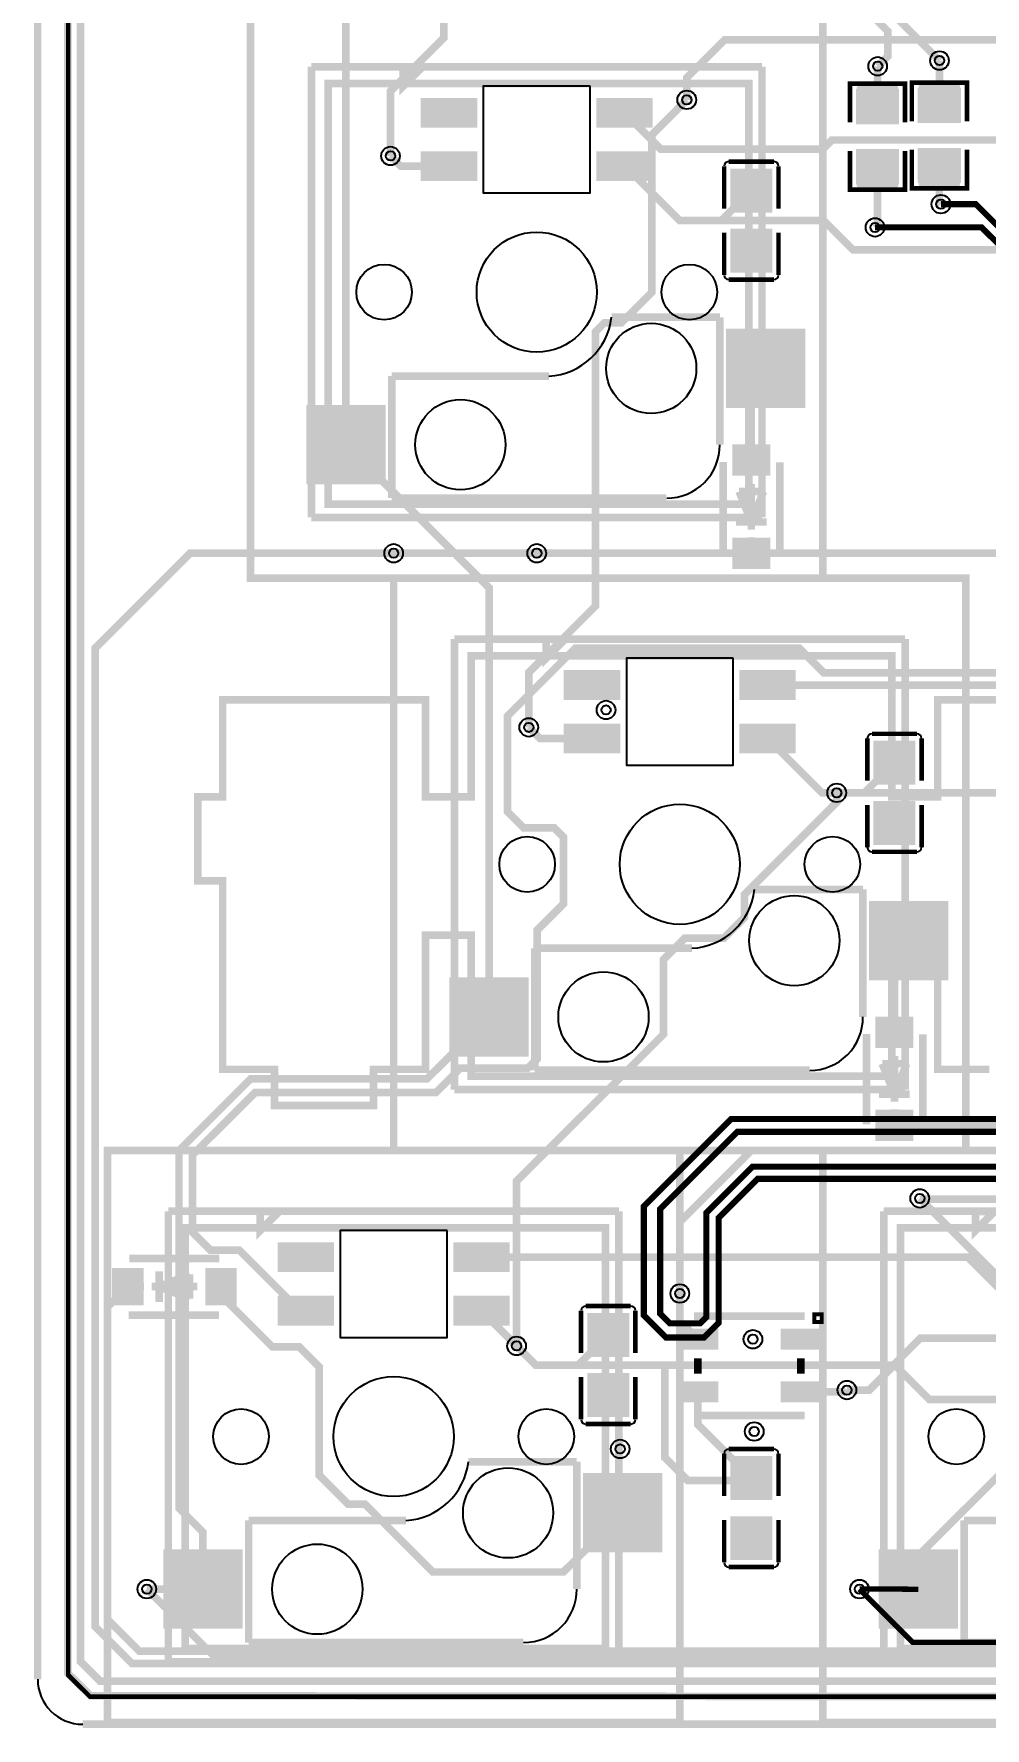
# Model space of a CAD drawing. Extents: x 183 to 12581, y -4976 to -1155.
# Drawn here: x 185 to 1431, y -4976 to -2755 of the extents above; entities that cross this region are included whole.
import ezdxf

# ---------------------------------------------------------------- set-up
doc = ezdxf.new("R2010")
doc.units = 9
for name, color, linetype, true_color in [('BoardOutLine', 7, 'Continuous', 0xff00ff), ('BottomLayer', 7, 'Continuous', 0x0000ff), ('BottomPasteMaskLayer', 7, 'Continuous', 0x800000), ('BottomSilkLayer', 7, 'Continuous', 0x66cc33), ('BottomSolderMaskLayer', 7, 'Continuous', 0xaa00ff), ('Document', 7, 'Continuous', 0xffffff), ('Hole', 7, 'Continuous', 0x222222), ('Multi-Layer', 7, 'Continuous', 0xc0c0c0), ('TopLayer', 7, 'Continuous', 0xff0000), ('TopSilkLayer', 7, 'Continuous', 0xffcc00)]:
    doc.layers.add(name, color=color, linetype=linetype, true_color=true_color)

msp = doc.modelspace()

# ---------------------------------------------------------------- hatches: boundary and pattern name
at = {"layer": 'BottomLayer'}
for points in [[(693.8, -2841.3), (763.8, -2841.3), (763.8, -2876.3), (693.8, -2876.3)], [(923.8, -2841.3), (993.8, -2841.3), (993.8, -2876.3), (923.8, -2876.3)], [(1263.2, -2872.9), (1317.5, -2872.9), (1317.5, -2828.3), (1263.2, -2828.3)], [(1398.5, -2871.5), (1344.3, -2871.5), (1344.3, -2826.9), (1398.5, -2826.9)], [(1263.2, -2907.1), (1317.5, -2907.1), (1317.5, -2951.7), (1263.2, -2951.7)], [(1398.5, -2905.6), (1344.3, -2905.6), (1344.3, -2950.2), (1398.5, -2950.2)], [(693.8, -2911.3), (763.8, -2911.3), (763.8, -2946.3), (693.8, -2946.3)], [(923.8, -2911.3), (993.8, -2911.3), (993.8, -2946.3), (923.8, -2946.3)], [(1151.6, -2988.4), (1098.4, -2988.4), (1098.4, -2932.9), (1151.6, -2932.9)], [(1151.6, -3011.7), (1098.4, -3011.7), (1098.4, -3067.2), (1151.6, -3067.2)], [(1093.8, -3143.8), (1193.8, -3143.8), (1193.8, -3243.8), (1093.8, -3243.8)], [(543.8, -3243.8), (643.8, -3243.8), (643.8, -3343.8), (543.8, -3343.8)], [(1148.6, -3333.7), (1148.6, -3294.4), (1101.4, -3294.4), (1101.4, -3333.7)], [(1148.6, -3455.8), (1148.6, -3416.4), (1101.4, -3416.4), (1101.4, -3455.8)], [(881.3, -3591.3), (951.3, -3591.3), (951.3, -3626.3), (881.3, -3626.3)], [(1111.3, -3591.3), (1181.3, -3591.3), (1181.3, -3626.3), (1111.3, -3626.3)], [(881.3, -3661.3), (951.3, -3661.3), (951.3, -3696.3), (881.3, -3696.3)], [(1111.3, -3661.3), (1181.3, -3661.3), (1181.3, -3696.3), (1111.3, -3696.3)], [(1339.1, -3738.5), (1286, -3738.5), (1286, -3683), (1339.1, -3683)], [(1339.1, -3761.7), (1286, -3761.7), (1286, -3817.2), (1339.1, -3817.2)], [(1281.3, -3893.8), (1381.3, -3893.8), (1381.3, -3993.8), (1281.3, -3993.8)], [(731.3, -3993.8), (831.3, -3993.8), (831.3, -4093.8), (731.3, -4093.8)], [(1336.1, -4083.8), (1336.1, -4044.4), (1288.9, -4044.4), (1288.9, -4083.8)], [(1336.1, -4205.8), (1336.1, -4166.4), (1288.9, -4166.4), (1288.9, -4205.8)], [(506.3, -4341.3), (576.3, -4341.3), (576.3, -4376.3), (506.3, -4376.3)], [(736.3, -4341.3), (806.3, -4341.3), (806.3, -4376.3), (736.3, -4376.3)], [(288.3, -4420.9), (327.7, -4420.9), (327.7, -4373.7), (288.3, -4373.7)], [(410.3, -4420.9), (449.7, -4420.9), (449.7, -4373.7), (410.3, -4373.7)], [(506.3, -4411.3), (576.3, -4411.3), (576.3, -4446.3), (506.3, -4446.3)], [(736.3, -4411.3), (806.3, -4411.3), (806.3, -4446.3), (736.3, -4446.3)], [(964.1, -4488.5), (910.9, -4488.5), (910.9, -4433), (964.1, -4433)], [(1029.4, -4479), (1080.6, -4479), (1080.6, -4453.4), (1029.4, -4453.4)], [(1164.4, -4479), (1215.6, -4479), (1215.6, -4453.4), (1164.4, -4453.4)], [(964.1, -4511.7), (910.9, -4511.7), (910.9, -4567.2), (964.1, -4567.2)], [(1029.4, -4547.9), (1080.6, -4547.9), (1080.6, -4522.3), (1029.4, -4522.3)], [(1164.4, -4547.9), (1215.6, -4547.9), (1215.6, -4522.3), (1164.4, -4522.3)], [(1098.4, -4676), (1151.6, -4676), (1151.6, -4620.5), (1098.4, -4620.5)], [(906.3, -4643.8), (1006.3, -4643.8), (1006.3, -4743.8), (906.3, -4743.8)], [(1098.4, -4699.2), (1151.6, -4699.2), (1151.6, -4754.7), (1098.4, -4754.7)], [(356.3, -4743.8), (456.3, -4743.8), (456.3, -4843.8), (356.3, -4843.8)], [(1293.8, -4743.8), (1393.8, -4743.8), (1393.8, -4843.8), (1293.8, -4843.8)]]:
    msp.add_hatch(color=256, dxfattribs=at).paths.add_polyline_path(points)
at = {"layer": 'BottomPasteMaskLayer'}
for points in [[(693.8, -2841.3), (763.8, -2841.3), (763.8, -2876.3), (693.8, -2876.3)], [(923.8, -2841.3), (993.8, -2841.3), (993.8, -2876.3), (923.8, -2876.3)], [(1265.2, -2872.3), (1281.7, -2872.3), (1281.7, -2854.8), (1299.4, -2854.8), (1299.4, -2872.1), (1315.6, -2872.3), (1317.5, -2870.3), (1317.5, -2825.1), (1315.6, -2823.1), (1265.2, -2823.1), (1263.2, -2825.1), (1263.2, -2870.3)], [(1396.6, -2821.6), (1346.2, -2821.6), (1344.3, -2823.6), (1344.3, -2868.8), (1346.2, -2870.8), (1362.4, -2871), (1362.4, -2853.3), (1380.1, -2853.3), (1380.1, -2870.6), (1396.6, -2870.8), (1398.6, -2868.8), (1398.6, -2823.6)], [(1265.2, -2956.9), (1315.6, -2956.9), (1317.5, -2955), (1317.5, -2909.7), (1315.6, -2907.7), (1299.4, -2907.5), (1299.4, -2925.3), (1281.7, -2925.3), (1281.7, -2907.9), (1265.2, -2907.7), (1263.2, -2909.7), (1263.2, -2955)], [(1396.6, -2906.2), (1380.1, -2906.3), (1380.1, -2923.8), (1362.4, -2923.8), (1362.4, -2906.4), (1346.2, -2906.2), (1344.3, -2908.2), (1344.3, -2953.5), (1346.2, -2955.5), (1396.6, -2955.5), (1398.6, -2953.5), (1398.6, -2908.2)], [(693.8, -2911.3), (763.8, -2911.3), (763.8, -2946.3), (693.8, -2946.3)], [(923.8, -2911.3), (993.8, -2911.3), (993.8, -2946.3), (923.8, -2946.3)], [(1150.2, -2932.9), (1099.8, -2932.9), (1097.9, -2934.9), (1097.9, -2980.2), (1099.8, -2982.2), (1116, -2982.3), (1116, -2964.6), (1133.7, -2964.6), (1133.7, -2982), (1150.2, -2982.2), (1152.2, -2980.2), (1152.2, -2934.9)], [(1099.8, -3067.2), (1150.2, -3067.2), (1152.2, -3065.2), (1152.2, -3019.9), (1150.2, -3018), (1134.1, -3017.8), (1134.1, -3035.5), (1116.4, -3035.5), (1116.4, -3018.2), (1099.8, -3018), (1097.9, -3019.9), (1097.9, -3065.2)], [(1093.8, -3143.8), (1193.8, -3143.8), (1193.8, -3243.8), (1093.8, -3243.8)], [(543.8, -3243.8), (643.8, -3243.8), (643.8, -3343.8), (543.8, -3343.8)], [(1148.6, -3333.7), (1148.6, -3294.4), (1101.4, -3294.4), (1101.4, -3333.7)], [(1148.6, -3455.8), (1148.6, -3416.4), (1101.4, -3416.4), (1101.4, -3455.8)], [(881.3, -3591.3), (951.3, -3591.3), (951.3, -3626.3), (881.3, -3626.3)], [(1111.3, -3591.3), (1181.3, -3591.3), (1181.3, -3626.3), (1111.3, -3626.3)], [(881.3, -3661.3), (951.3, -3661.3), (951.3, -3696.3), (881.3, -3696.3)], [(1111.3, -3661.3), (1181.3, -3661.3), (1181.3, -3696.3), (1111.3, -3696.3)], [(1337.7, -3683), (1287.3, -3683), (1285.4, -3684.9), (1285.4, -3730.2), (1287.3, -3732.2), (1303.5, -3732.4), (1303.5, -3714.6), (1321.2, -3714.6), (1321.2, -3732), (1337.7, -3732.2), (1339.7, -3730.2), (1339.7, -3684.9)], [(1287.3, -3817.2), (1337.7, -3817.2), (1339.7, -3815.2), (1339.7, -3770), (1337.7, -3768), (1321.6, -3767.8), (1321.6, -3785.5), (1303.9, -3785.5), (1303.9, -3768.2), (1287.3, -3768), (1285.4, -3770), (1285.4, -3815.2)], [(1281.3, -3893.8), (1381.3, -3893.8), (1381.3, -3993.8), (1281.3, -3993.8)], [(731.3, -3993.8), (831.3, -3993.8), (831.3, -4093.8), (731.3, -4093.8)], [(1336.1, -4083.8), (1336.1, -4044.4), (1288.9, -4044.4), (1288.9, -4083.8)], [(1336.1, -4205.8), (1336.1, -4166.4), (1288.9, -4166.4), (1288.9, -4205.8)], [(506.3, -4341.3), (576.3, -4341.3), (576.3, -4376.3), (506.3, -4376.3)], [(736.3, -4341.3), (806.3, -4341.3), (806.3, -4376.3), (736.3, -4376.3)], [(288.3, -4420.9), (327.7, -4420.9), (327.7, -4373.7), (288.3, -4373.7)], [(410.3, -4420.9), (449.7, -4420.9), (449.7, -4373.7), (410.3, -4373.7)], [(506.3, -4411.3), (576.3, -4411.3), (576.3, -4446.3), (506.3, -4446.3)], [(736.3, -4411.3), (806.3, -4411.3), (806.3, -4446.3), (736.3, -4446.3)], [(962.7, -4433), (912.3, -4433), (910.4, -4434.9), (910.4, -4480.2), (912.3, -4482.2), (928.5, -4482.4), (928.5, -4464.7), (946.2, -4464.7), (946.2, -4482), (962.7, -4482.2), (964.7, -4480.2), (964.7, -4434.9)], [(1029.4, -4479), (1080.6, -4479), (1080.6, -4453.4), (1029.4, -4453.4)], [(1164.4, -4479), (1215.6, -4479), (1215.6, -4453.4), (1164.4, -4453.4)], [(912.3, -4567.2), (962.7, -4567.2), (964.7, -4565.3), (964.7, -4520), (962.7, -4518), (946.6, -4517.8), (946.6, -4535.5), (928.9, -4535.5), (928.9, -4518.2), (912.3, -4518), (910.4, -4520), (910.4, -4565.3)], [(1029.4, -4547.9), (1080.6, -4547.9), (1080.6, -4522.3), (1029.4, -4522.3)], [(1164.4, -4547.9), (1215.6, -4547.9), (1215.6, -4522.3), (1164.4, -4522.3)], [(1150.2, -4620.5), (1099.8, -4620.5), (1097.9, -4622.4), (1097.9, -4667.7), (1099.8, -4669.7), (1116, -4669.9), (1116, -4652.2), (1133.7, -4652.2), (1133.7, -4669.5), (1150.2, -4669.7), (1152.2, -4667.7), (1152.2, -4622.4)], [(906.3, -4643.8), (1006.3, -4643.8), (1006.3, -4743.8), (906.3, -4743.8)], [(1099.8, -4754.7), (1150.2, -4754.7), (1152.2, -4752.8), (1152.2, -4707.5), (1150.2, -4705.5), (1134.1, -4705.3), (1134.1, -4723), (1116.4, -4723), (1116.4, -4705.7), (1099.8, -4705.5), (1097.9, -4707.5), (1097.9, -4752.8)], [(356.3, -4743.8), (456.3, -4743.8), (456.3, -4843.8), (356.3, -4843.8)], [(1293.8, -4743.8), (1393.8, -4743.8), (1393.8, -4843.8), (1293.8, -4843.8)]]:
    msp.add_hatch(color=256, dxfattribs=at).paths.add_polyline_path(points)
at = {"layer": 'BottomSolderMaskLayer'}
for points in [[(691.8, -2839.3), (765.8, -2839.3), (765.8, -2878.3), (691.8, -2878.3)], [(921.8, -2839.3), (995.8, -2839.3), (995.8, -2878.3), (921.8, -2878.3)], [(1262, -2873.8), (1318.7, -2873.8), (1318.7, -2827.5), (1262, -2827.5)], [(1399.7, -2872.3), (1343.1, -2872.3), (1343.1, -2826), (1399.7, -2826)], [(1262, -2906.3), (1318.7, -2906.3), (1318.7, -2952.5), (1262, -2952.5)], [(1399.7, -2904.8), (1343.1, -2904.8), (1343.1, -2951), (1399.7, -2951)], [(691.8, -2909.3), (765.8, -2909.3), (765.8, -2948.3), (691.8, -2948.3)], [(921.8, -2909.3), (995.8, -2909.3), (995.8, -2948.3), (921.8, -2948.3)], [(1152.6, -2989.5), (1097.5, -2989.5), (1097.5, -2931.9), (1152.6, -2931.9)], [(1152.6, -3010.6), (1097.5, -3010.6), (1097.5, -3068.2), (1152.6, -3068.2)], [(1091.8, -3141.8), (1195.8, -3141.8), (1195.8, -3245.8), (1091.8, -3245.8)], [(541.8, -3241.8), (645.8, -3241.8), (645.8, -3345.8), (541.8, -3345.8)], [(1149.8, -3334.6), (1149.8, -3293.5), (1100.2, -3293.5), (1100.2, -3334.6)], [(1149.8, -3456.6), (1149.8, -3415.6), (1100.2, -3415.6), (1100.2, -3456.6)], [(879.3, -3589.3), (953.3, -3589.3), (953.3, -3628.3), (879.3, -3628.3)], [(1109.3, -3589.3), (1183.3, -3589.3), (1183.3, -3628.3), (1109.3, -3628.3)], [(879.3, -3659.3), (953.3, -3659.3), (953.3, -3698.3), (879.3, -3698.3)], [(1109.3, -3659.3), (1183.3, -3659.3), (1183.3, -3698.3), (1109.3, -3698.3)], [(1340.1, -3739.5), (1285, -3739.5), (1285, -3681.9), (1340.1, -3681.9)], [(1340.1, -3760.7), (1285, -3760.7), (1285, -3818.3), (1340.1, -3818.3)], [(1279.3, -3891.8), (1383.3, -3891.8), (1383.3, -3995.8), (1279.3, -3995.8)], [(729.3, -3991.8), (833.3, -3991.8), (833.3, -4095.8), (729.3, -4095.8)], [(1337.3, -4084.6), (1337.3, -4043.5), (1287.7, -4043.5), (1287.7, -4084.6)], [(1337.3, -4206.6), (1337.3, -4165.6), (1287.7, -4165.6), (1287.7, -4206.6)], [(504.3, -4339.3), (578.3, -4339.3), (578.3, -4378.3), (504.3, -4378.3)], [(734.3, -4339.3), (808.3, -4339.3), (808.3, -4378.3), (734.3, -4378.3)], [(287.3, -4421.9), (328.7, -4421.9), (328.7, -4372.7), (287.3, -4372.7)], [(409.3, -4421.9), (450.7, -4421.9), (450.7, -4372.7), (409.3, -4372.7)], [(504.3, -4409.3), (578.3, -4409.3), (578.3, -4448.3), (504.3, -4448.3)], [(734.3, -4409.3), (808.3, -4409.3), (808.3, -4448.3), (734.3, -4448.3)], [(965.1, -4489.5), (910, -4489.5), (910, -4431.9), (965.1, -4431.9)], [(1028.4, -4480), (1081.6, -4480), (1081.6, -4452.4), (1028.4, -4452.4)], [(1163.4, -4480), (1216.6, -4480), (1216.6, -4452.4), (1163.4, -4452.4)], [(965.1, -4510.7), (910, -4510.7), (910, -4568.3), (965.1, -4568.3)], [(1028.4, -4548.9), (1081.6, -4548.9), (1081.6, -4521.3), (1028.4, -4521.3)], [(1163.4, -4548.9), (1216.6, -4548.9), (1216.6, -4521.3), (1163.4, -4521.3)], [(1097.5, -4677), (1152.6, -4677), (1152.6, -4619.4), (1097.5, -4619.4)], [(904.3, -4641.8), (1008.3, -4641.8), (1008.3, -4745.8), (904.3, -4745.8)], [(1097.5, -4698.2), (1152.6, -4698.2), (1152.6, -4755.8), (1097.5, -4755.8)], [(354.3, -4741.8), (458.3, -4741.8), (458.3, -4845.8), (354.3, -4845.8)], [(1291.8, -4741.8), (1395.8, -4741.8), (1395.8, -4845.8), (1291.8, -4845.8)]]:
    msp.add_hatch(color=256, dxfattribs=at).paths.add_polyline_path(points)
at = {"layer": 'Document'}
for points in [[(1107.8, -3317.1), (1142.8, -3317.1), (1142.8, -3307.1), (1107.8, -3307.1)], [(1130, -3330.1), (1130, -3295.1), (1120, -3295.1), (1120, -3330.1)], [(1130, -3450.1), (1130, -3415.1), (1120, -3415.1), (1120, -3450.1)], [(1295.3, -4067.2), (1330.3, -4067.2), (1330.3, -4057.2), (1295.3, -4057.2)], [(1317.5, -4080.1), (1317.5, -4045.1), (1307.5, -4045.1), (1307.5, -4080.1)], [(1317.5, -4200.1), (1317.5, -4165.1), (1307.5, -4165.1), (1307.5, -4200.1)], [(294, -4402.3), (329, -4402.3), (329, -4392.3), (294, -4392.3)], [(414, -4402.3), (449, -4402.3), (449, -4392.3), (414, -4392.3)], [(426.9, -4380.1), (426.9, -4415.1), (436.9, -4415.1), (436.9, -4380.1)]]:
    msp.add_hatch(color=256, dxfattribs=at).paths.add_polyline_path(points)

# ---------------------------------------------------------------- linework, layer by layer
at = {"layer": 'BoardOutLine', "const_width": 10}
for points in [[(189.8, -4911.9), (189.8, -1280.1)], [(12505.8, -4971), (248.9, -4971)]]:
    msp.add_lwpolyline(points, dxfattribs=at)
at = {"layer": 'BoardOutLine'}
msp.add_arc((248.9, -4911.9), 59.1, 180, 270, dxfattribs=at)
at = {"layer": 'BottomLayer'}
for points, const_width in [([(838.8, -1938.6), (590, -1690), (276.3, -1690), (229.2, -1737), (229.2, -4904), (259.2, -4933.6), (4770.6, -4937.9), (4779.7, -4928.7), (4886.5, -4928.7)], 10), ([(500, -2543.8), (593.8, -2637.6), (593.8, -3293.8)], 10), ([(557.5, -2684.6), (291.9, -2684.6), (246.1, -2730.3), (246.1, -4888.9), (271.8, -4914.6), (4747.2, -4914.6)], 10), ([(3566.3, -2842.7), (3535.8, -2812.2), (3219, -2812.2), (3187.9, -2842.2), (2816.1, -2842.2), (2785.4, -2811.5), (2473.8, -2811.5), (2442.5, -2842.7), (2066.5, -2842.7), (2035.5, -2811.8), (1731.1, -2811.8), (1664.5, -2878.4), (1549.2, -2763.1), (1090.2, -2763.1), (1040.4, -2812.9), (1040.4, -2841.8)], 10), ([(1290.4, -2850.6), (1290.6, -2797.8)], 10), ([(1371.4, -2849.2), (1371.6, -2790.3)], 10), ([(958.8, -2858.8), (1006.3, -2906.3), (1218.8, -2906.3), (1230.7, -2894.4), (1668.1, -2894.4), (1702.5, -2928.8), (1760, -2928.8)], 10), ([(652.2, -2915.3), (665.7, -2928.8), (728.8, -2928.8)], 10), ([(958.8, -2928.8), (960, -2928.8), (1031.3, -3000.1), (1220, -3000.1), (1258.4, -3038.5), (1551.4, -3038.5), (1589.8, -3000.1), (10835.9, -3000.1), (10875.2, -2960.7)], 10), ([(1287.1, -3009), (1290.3, -3005.8), (1290.3, -2929.4)], 10), ([(1373.5, -2978.5), (1371.4, -2976.4), (1371.4, -2927.9)], 10), ([(1125, -2960.7), (1085.7, -3000.1), (1060.1, -3000.1)], 10), ([(1143.8, -3193.8), (1125, -3212.6), (1125, -3314.1)], 10), ([(593.8, -3293.8), (781.3, -3481.3), (781.3, -4043.8)], 10), ([(4674.8, -4891.3), (313.3, -4891.3), (265.1, -4843.1), (265.1, -3560.5), (389.5, -3436.1), (656.3, -3436.1)], 10), ([(1125, -3436.1), (843.8, -3436.1)], 10), ([(1125, -3436.1), (10875.2, -3436.1)], 10), ([(2067.3, -3592.8), (1220, -3592.8), (1187.8, -3560.6), (894.2, -3560.6), (805.4, -3649.4), (805.4, -3774.8), (826.7, -3796.1), (866.7, -3796.1), (879, -3808.4), (879, -3895.4), (844.5, -3929.9), (844.5, -4098.6), (832.2, -4110.8), (744, -4110.8), (711.8, -4143), (474.7, -4143), (392.5, -4225.1), (392.5, -4325.8), (416.1, -4349.4), (454, -4349.4), (533.4, -4428.9), (541.3, -4428.9)], 10), ([(1146.3, -3608.8), (2065.1, -3608.8), (2135.1, -3678.8)], 10), ([(833.3, -3664.3), (847.9, -3678.8), (916.3, -3678.8)], 10), ([(1146.3, -3678.8), (1217.5, -3750.1), (1236.9, -3750.1)], 10), ([(1312.5, -3710.7), (1273.2, -3750.1), (1217.5, -3750.1)], 10), ([(1236.9, -3750.1), (11625.2, -3750.1)], 10), ([(1331.3, -3943.8), (1312.5, -3962.6), (1312.5, -4064.1)], 10), ([(781.3, -4043.8), (700, -4125.1), (468.8, -4125.1), (375, -4218.8), (375, -4687.6), (406.3, -4718.9), (406.3, -4793.9)], 10), ([(1312.5, -4186.1), (1593.6, -4186.1), (1654.6, -4125.1), (2062.5, -4125.1), (2123.6, -4186.1), (3281.3, -4186.1)], 10), ([(1688.7, -4183.5), (1688.7, -4257), (1663.1, -4282.6), (1345.7, -4282.6)], 10), ([(771.3, -4358.9), (1408.8, -4358.9), (1478.8, -4428.9)], 10), ([(308, -4397.3), (281.3, -4424), (281.3, -4833.4), (323, -4875.1), (1923.1, -4875.1), (2006.5, -4791.7)], 10), ([(956.3, -4693.9), (878.7, -4771.4), (707.6, -4771.4), (618.6, -4682.4), (596.6, -4682.4), (558.6, -4644.4), (558.6, -4502.4), (532.6, -4476.4), (497.6, -4476.4), (430, -4408.9), (430, -4397.3)], 10), ([(1055, -4466.2), (1031.3, -4442.5), (1031.3, -4406.3)], 10), ([(771.3, -4428.9), (817.4, -4475)], 10), ([(817.4, -4475), (842.5, -4500.1), (1311.4, -4500.1), (1346.6, -4464.7), (1495.1, -4464.7), (1530.4, -4500.1), (2157.4, -4500.1), (2214.3, -4443.2), (2339.7, -4443.2), (2396.8, -4500.1), (3656.3, -4500.1)], 10), ([(937.5, -4460.7), (898.2, -4500.1), (842.5, -4500.1)], 10), ([(1125, -4648.2), (1121.9, -4651.4), (1041.7, -4651.4), (1011.7, -4621.4), (1011.7, -4500.1)], 10), ([(1454.7, -4505.1), (1454.7, -4639.2), (1343.8, -4750.1), (1343.8, -4793.9)], 10), ([(1125, -4648.2), (1055, -4578.2), (1055, -4535.1)], 10), ([(1250.3, -4532.9), (1248.1, -4535.1), (1190, -4535.1)], 10), ([(406.3, -4793.9), (332.9, -4793.8)], 10), ([(1343.8, -4793.9), (1266.8, -4793.8)], 7)]:
    msp.add_lwpolyline(points, dxfattribs=dict(at, const_width=const_width))
at = {"layer": 'BottomSilkLayer', "const_width": 10}
for points in [[(668.8, -2798.8), (693.8, -2798.8), (668.8, -2823.8), (668.8, -2798.8)], [(856.3, -3548.8), (881.3, -3548.8), (856.3, -3573.8), (856.3, -3548.8)], [(481.3, -4298.8), (506.3, -4298.8), (481.3, -4323.8), (481.3, -4298.8)], [(1418.8, -4298.8), (1443.8, -4298.8), (1418.8, -4323.8), (1418.8, -4298.8)], [(1210, -4436.2), (1210, -4441.2), (1215, -4441.2), (1215, -4436.2), (1210, -4436.2)]]:
    msp.add_lwpolyline(points, close=True, dxfattribs=at)
at = {"layer": 'BottomSilkLayer'}
for points, const_width in [([(1254.2, -2871.3), (1254.2, -2820.7), (1326.5, -2820.7), (1326.5, -2871.3)], 6), ([(1407.5, -2869.8), (1407.5, -2819.2), (1335.3, -2819.2), (1335.3, -2869.8)], 6), ([(1254.2, -2908.8), (1254.2, -2959.4), (1326.5, -2959.4), (1326.5, -2908.8)], 6), ([(1407.5, -2907.3), (1407.5, -2957.9), (1335.3, -2957.9), (1335.3, -2907.3)], 6), ([(1089.4, -2928.8), (1089.4, -2984.3)], 6), ([(1154.6, -2922.8), (1095.4, -2922.8)], 6), ([(1160.6, -2984.3), (1160.6, -2928.8)], 6), ([(1089.4, -3071.4), (1089.4, -3015.9)], 6), ([(1160.6, -3015.9), (1160.6, -3071.4)], 6), ([(1154.6, -3077.4), (1095.4, -3077.4)], 6), ([(1088.3, -3434.4), (1088.3, -3316.3)], 10), ([(1162.3, -3434.9), (1162.3, -3316.8)], 10), ([(1109, -3355.1), (1125, -3395.1)], 10), ([(1141, -3355.1), (1109, -3355.1)], 10), ([(1125, -3405.1), (1125, -3345.1)], 10), ([(1125, -3395.1), (1141, -3355.1)], 10), ([(1145, -3395.1), (1105, -3395.1)], 10), ([(1277, -3678.8), (1277, -3734.3)], 6), ([(1342.1, -3672.8), (1283, -3672.8)], 6), ([(1348.1, -3734.3), (1348.1, -3678.8)], 6), ([(1277, -3821.4), (1277, -3765.9)], 6), ([(1348.1, -3765.9), (1348.1, -3821.4)], 6), ([(1342.1, -3827.4), (1283, -3827.4)], 6), ([(1275.8, -4184.4), (1275.8, -4066.3)], 10), ([(1349.8, -4184.9), (1349.8, -4066.8)], 10), ([(1296.5, -4105.1), (1312.5, -4145.1)], 10), ([(1328.5, -4105.1), (1296.5, -4105.1)], 10), ([(1312.5, -4155.1), (1312.5, -4095.1)], 10), ([(1312.5, -4145.1), (1328.5, -4105.1)], 10), ([(1332.5, -4145.1), (1292.5, -4145.1)], 10), ([(309.7, -4360.6), (427.8, -4360.6)], 10), ([(349, -4417.3), (349, -4377.3)], 10), ([(339, -4397.3), (399, -4397.3)], 10), ([(389, -4381.3), (349, -4397.3)], 10), ([(349, -4397.3), (389, -4413.3)], 10), ([(389, -4413.3), (389, -4381.3)], 10), ([(309.2, -4434.6), (427.3, -4434.6)], 10), ([(901.9, -4428.8), (901.9, -4484.3)], 6), ([(967.1, -4422.8), (907.9, -4422.8)], 6), ([(973.1, -4484.3), (973.1, -4428.8)], 6), ([(1055, -4441.2), (1055, -4436.2), (1190, -4436.2), (1190, -4441.2)], 10), ([(1055, -4511.2), (1055, -4491.2)], 10), ([(1190, -4511.2), (1190, -4491.2)], 10), ([(901.9, -4571.4), (901.9, -4515.9)], 6), ([(973.1, -4515.9), (973.1, -4571.4)], 6), ([(967.1, -4577.4), (907.9, -4577.4)], 6), ([(1055, -4561.2), (1055, -4566.2), (1190, -4566.2), (1190, -4561.2)], 10), ([(1089.4, -4671.8), (1089.4, -4616.3)], 6), ([(1095.4, -4610.3), (1154.6, -4610.3)], 6), ([(1160.6, -4616.3), (1160.6, -4671.8)], 6), ([(1089.4, -4703.4), (1089.4, -4758.9)], 6), ([(1160.6, -4758.9), (1160.6, -4703.4)], 6), ([(1095.4, -4764.9), (1154.6, -4764.9)], 6)]:
    msp.add_lwpolyline(points, dxfattribs=dict(at, const_width=const_width))
for centre, start, end in [((1095.4, -2928.8), 90, 180), ((1154.6, -2928.8), 0, 90), ((1095.4, -3071.4), 180, 270), ((1154.6, -3071.4), 270, 0), ((1283, -3678.8), 90, 180), ((1342.1, -3678.8), 0, 90), ((1283, -3821.4), 180, 270), ((1342.1, -3821.4), 270, 0), ((907.9, -4428.8), 90, 180), ((967.1, -4428.8), 0, 90), ((907.9, -4571.4), 180, 270), ((967.1, -4571.4), 270, 0), ((1095.4, -4616.3), 90, 180), ((1154.6, -4616.3), 0, 90), ((1095.4, -4758.9), 180, 270), ((1154.6, -4758.9), 270, 360)]:
    msp.add_arc(centre, 6, start, end, dxfattribs=at)
at = {"layer": 'Document', "const_width": 10}
for points in [[(1218.8, -3468.8), (468.8, -3468.8), (468.8, -2718.8), (1218.8, -2718.8)], [(1218.8, -2718.8), (1218.8, -3468.8)], [(941.8, -3126.8), (1083.8, -3126.8)], [(1083.8, -3126.8), (1083.8, -3293.8)], [(653.8, -3203.8), (653.8, -3363.8)], [(653.8, -3203.8), (859.8, -3203.8)], [(1013.8, -3363.8), (653.8, -3363.8)], [(1406.3, -4218.8), (656.3, -4218.8), (656.3, -3468.8), (1406.3, -3468.8)], [(1406.3, -3468.8), (1406.3, -4218.8)], [(1129.3, -3876.8), (1271.3, -3876.8)], [(1271.3, -3876.8), (1271.3, -4043.8)], [(841.3, -3953.8), (841.3, -4113.8)], [(841.3, -3953.8), (1047.3, -3953.8)], [(1201.3, -4113.8), (841.3, -4113.8)], [(1031.3, -4968.8), (281.3, -4968.8), (281.3, -4218.8), (1031.3, -4218.8)], [(1031.3, -4218.8), (1031.3, -4968.8)], [(1968.8, -4968.8), (1218.8, -4968.8), (1218.8, -4218.8), (1968.8, -4218.8)], [(754.3, -4626.8), (896.3, -4626.8)], [(896.3, -4626.8), (896.3, -4793.8)], [(466.3, -4703.8), (466.3, -4863.8)], [(466.3, -4703.8), (672.3, -4703.8)], [(1403.8, -4703.8), (1403.8, -4863.8)], [(1403.8, -4703.8), (1609.8, -4703.8)], [(826.3, -4863.8), (466.3, -4863.8)], [(1763.8, -4863.8), (1403.8, -4863.8)]]:
    msp.add_lwpolyline(points, dxfattribs=at)
at = {"layer": 'Document'}
for centre, radius, start, end in [((855, -3116.6), 87.4, 273.1216, 353.2761), ((1014.1, -3294.2), 69.7, 270, 0.2787), ((1042.5, -3866.6), 87.4, 273.1216, 353.2761), ((1201.6, -4044.2), 69.7, 270, 0.2787), ((667.5, -4616.6), 87.4, 273.1216, 353.2761), ((826.6, -4794.2), 69.7, 270, 0.2787)]:
    msp.add_arc(centre, radius, start, end, dxfattribs=at)
at = {"layer": 'Hole'}
for centre in [(1290.6, -2797.8), (1371.6, -2790.3), (1040.4, -2841.8), (652.2, -2915.3), (1373.5, -2978.5), (1287.1, -3009), (656.3, -3436.1), (843.8, -3436.1), (934.6, -3641.5), (833.3, -3664.3), (1236.9, -3750.1), (1345.7, -4281.7), (1031.3, -4406.3), (1127.1, -4466.3), (817.4, -4475), (1250.3, -4532.9), (1128.8, -4587.2), (953.1, -4610.1), (332.9, -4793.8), (1266.8, -4793.8)]:
    msp.add_circle(centre, 6.1, dxfattribs=at)
at = {"layer": 'Multi-Layer'}
for points in [[(913.8, -2823.8), (773.8, -2823.8), (773.8, -2963.8), (913.8, -2963.8)], [(1101.3, -3573.8), (961.3, -3573.8), (961.3, -3713.8), (1101.3, -3713.8)], [(726.3, -4323.8), (586.3, -4323.8), (586.3, -4463.8), (726.3, -4463.8)]]:
    msp.add_lwpolyline(points, close=True, dxfattribs=at)
for centre, radius in [((1290.6, -2797.8), 12.2), ((1371.6, -2790.3), 12.2), ((1040.4, -2841.8), 12.2), ((652.2, -2915.3), 12.2), ((1373.5, -2978.5), 12.2), ((1287.1, -3009), 12.2), ((843.8, -3093.8), 78.7), ((643.8, -3093.8), 36.4), ((1043.8, -3093.8), 36.4), ((993.8, -3193.8), 59.1), ((743.8, -3293.8), 59.1), ((656.3, -3436.1), 12.2), ((843.8, -3436.1), 12.2), ((934.6, -3641.5), 12.2), ((833.3, -3664.3), 12.2), ((1236.9, -3750.1), 12.2), ((1031.3, -3843.8), 78.7), ((831.3, -3843.8), 36.4), ((1231.3, -3843.8), 36.4), ((1181.3, -3943.8), 59.1), ((931.3, -4043.8), 59.1), ((1345.7, -4281.7), 12.2), ((1031.3, -4406.3), 12.2), ((817.4, -4475), 12.2), ((1127.1, -4466.3), 12.2), ((656.3, -4593.9), 78.7), ((1250.3, -4532.9), 12.2), ((456.3, -4593.9), 36.4), ((856.3, -4593.9), 36.4), ((1393.8, -4593.9), 36.4), ((1128.8, -4587.2), 12.2), ((953.1, -4610.1), 12.2), ((806.3, -4693.9), 59.1), ((556.3, -4793.9), 59.1), ((332.9, -4793.8), 12.2), ((1266.8, -4793.8), 12.2)]:
    msp.add_circle(centre, radius, dxfattribs=at)
at = {"layer": 'TopLayer'}
for points, const_width in [([(1290.6, -2797.8), (1304, -2784.4), (1304, -2752.2), (1080, -2528.2), (1080, -1975.2), (934.8, -1830), (934.8, -1564.9)], 10), ([(1371.6, -2790.3), (1098.6, -2517.3), (1097.9, -1967.9), (967.9, -1837.9), (967.9, -1564.4)], 10), ([(4674.6, -4951), (4576.8, -4951), (4560.5, -4934.8), (258.3, -4934.8), (229.8, -4906.4), (229.8, -1667.9), (235.1, -1662.6)], 6), ([(1031.3, -4406.3), (1031.3, -4312.6), (1125, -4218.8), (2627.1, -4218.8), (2681.8, -4273.4), (3226.7, -4273.4), (3281.3, -4218.8), (3377.8, -4218.8), (3450.9, -4291.2), (3962.8, -4291.2), (4035, -4218.8), (11761.8, -4218.8), (11812.8, -4167.7), (11812.8, -2062.5)], 10), ([(958.1, -2092.3), (847.2, -2203.2), (847.2, -2375.3), (722.2, -2500.3), (722.2, -2760.3), (652.2, -2830.3), (652.2, -2915.3)], 10), ([(1040.4, -2841.8), (994.7, -2887.5), (994.7, -3093.9), (954.7, -3133.9), (932.5, -3133.9), (920.7, -3145.8), (920.7, -3505.2), (833.3, -3592.6), (833.3, -3664.3)], 10), ([(3573.8, -4583.1), (3264.3, -4583.1), (2971.7, -4290.5), (2669.9, -4290.5), (2619.4, -4240), (1126.5, -4240), (1066.1, -4300.4), (1066.1, -4437.5), (1058.1, -4445.5), (1018.1, -4445.5), (1005.6, -4433), (1005.6, -4295.7), (1106.9, -4194.4), (1621.6, -4194.4), (1661.6, -4154.4), (1661.6, -3466.4), (1472.8, -3277.6), (1472.8, -3032.1), (1419.2, -2978.5), (1373.5, -2978.5)], 8), ([(3577, -4603.2), (3259.9, -4603.2), (2963.2, -4306.6), (2659.7, -4306.6), (2609.2, -4256.1), (1133.4, -4256.1), (1082.2, -4307.3), (1082.2, -4444.9), (1063.1, -4464), (1013.1, -4464), (984.1, -4435), (984.1, -4292), (1098.6, -4177.5), (1613.1, -4177.5), (1645.1, -4145.5), (1645.1, -3472.6), (1456.6, -3284.2), (1456.6, -3038.6), (1426.9, -3009), (1287.1, -3009)], 8), ([(843.8, -3436.1), (656.3, -3436.1)], 10), ([(817.4, -4475), (817.4, -4259), (1009.9, -4066.6), (1009.9, -3968.6), (1037.9, -3940.6), (1088.9, -3940.6), (1115.9, -3913.6), (1115.9, -3883.6), (1236.9, -3762.5), (1236.9, -3750.1)], 10), ([(1345.7, -4281.7), (1454.7, -4390.7), (1454.7, -4505.1)], 10), ([(1266.8, -4793.8), (1336.6, -4863.6), (4563.6, -4863.6), (4701.7, -4725.4), (4701.7, -4381)], 7), ([(3019.5, -4451), (2970.4, -4500.1), (2458.4, -4499.7), (2413.1, -4545), (2201.5, -4545), (2156, -4499.5), (1549.7, -4499.1), (1549.7, -4500.6), (1505.2, -4545.1), (1358.2, -4545.1), (1312.8, -4499.7), (1279.4, -4533), (1250.3, -4532.9)], 10), ([(332.9, -4793.8), (422.6, -4883.5), (4632.6, -4883.5), (4687, -4937.9), (4759.6, -4937.9), (4812.7, -4884.8), (4952.6, -4884.8), (4988.3, -4849.1), (5008.8, -4849.1)], 10)]:
    msp.add_lwpolyline(points, dxfattribs=dict(at, const_width=const_width))
at = {"layer": 'TopSilkLayer', "const_width": 10}
for points in [[(468.8, -2793.8), (468.8, -2718.8), (543.8, -2718.8)], [(1143.8, -2718.8), (1218.8, -2718.8), (1218.8, -2793.8)], [(548.5, -3389.1), (548.5, -2798.5)], [(548.5, -2798.5), (1139, -2798.5)], [(1139, -3389.1), (1139, -2798.5)], [(543.8, -3468.8), (468.8, -3468.8), (468.8, -3393.8)], [(548.5, -3389.1), (1139, -3389.1)], [(1218.8, -3393.8), (1218.8, -3468.8), (1143.8, -3468.8)], [(656.3, -3543.8), (656.3, -3468.8), (731.3, -3468.8)], [(1331.3, -3468.8), (1406.3, -3468.8), (1406.3, -3543.8)], [(736, -4139.1), (736, -3548.6)], [(736, -3548.6), (1326.5, -3548.6)], [(1326.5, -4139.1), (1326.5, -3548.6)], [(1634.9, -3628.3), (1369.2, -3628.3), (1369.2, -3755.5), (1309.1, -3755.5), (1309.1, -3570.4), (758, -3570.4), (758, -3570.4), (758, -3755.5), (697.9, -3755.5), (697.9, -3628.3), (432.2, -3628.3), (432.2, -3755.5), (399.7, -3755.5), (399.7, -3865.6), (432.2, -3865.6), (432.2, -4112.5), (500.1, -4112.5), (500.1, -4159.8), (630, -4159.8), (630, -4112.5), (697.9, -4112.5), (697.9, -3936.6), (758, -3936.6), (758, -4121.6), (1309.1, -4121.6), (1309.1, -3936.6), (1369.2, -3936.6), (1369.2, -4112.5), (1437.1, -4112.5)], [(731.3, -4218.8), (656.3, -4218.8), (656.3, -4143.8)], [(736, -4139.1), (1326.5, -4139.1)], [(1406.3, -4143.8), (1406.3, -4218.8), (1331.3, -4218.8)], [(281.3, -4293.8), (281.3, -4218.8), (356.3, -4218.8)], [(956.3, -4218.8), (1031.3, -4218.8), (1031.3, -4293.8)], [(1218.8, -4293.8), (1218.8, -4218.8), (1293.8, -4218.8)], [(361, -4889.1), (361, -4298.6)], [(361, -4298.6), (951.5, -4298.6)], [(951.5, -4889.1), (951.5, -4298.6)], [(1298.5, -4889.1), (1298.5, -4298.6)], [(1298.5, -4298.6), (1889.1, -4298.6)], [(361, -4889.1), (951.5, -4889.1)], [(1298.5, -4889.1), (1889.1, -4889.1)], [(356.3, -4968.8), (281.3, -4968.8), (281.3, -4893.8)], [(1031.3, -4893.8), (1031.3, -4968.8), (956.3, -4968.8)], [(1293.8, -4968.8), (1218.8, -4968.8), (1218.8, -4893.8)]]:
    msp.add_lwpolyline(points, dxfattribs=at)
for points in [[(570.4, -2820.4), (1121.6, -2820.4), (1121.6, -3371.6), (570.4, -3371.6), (570.4, -2820.4)], [(383, -4320.4), (934.1, -4320.4), (934.1, -4871.6), (383, -4871.6), (383, -4320.4)], [(1320.4, -4320.4), (1871.6, -4320.4), (1871.6, -4871.6), (1320.4, -4871.6), (1320.4, -4320.4)]]:
    msp.add_lwpolyline(points, close=True, dxfattribs=at)

doc.saveas('drawing.dxf')
